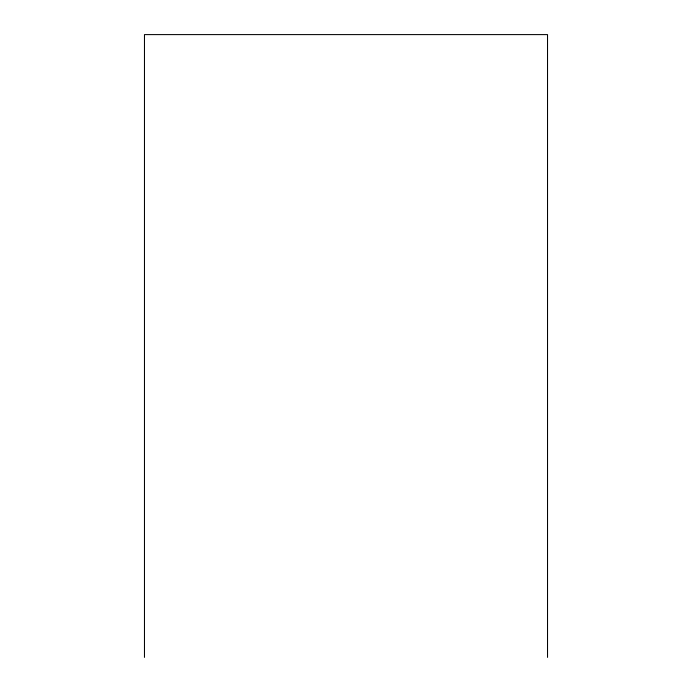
<?xml version="1.0" encoding="UTF-8"?>
<svg xmlns="http://www.w3.org/2000/svg" width="692" height="692" viewBox="0 0 692 692"><rect width="100%" height="100%" fill="white"/><g stroke="black" fill="none" stroke-linecap="round" stroke-linejoin="round"><path stroke-width="1.04" d="M547.528 657.4L547.528 34.6L144.472 34.6L144.472 657.4"/></g></svg>
